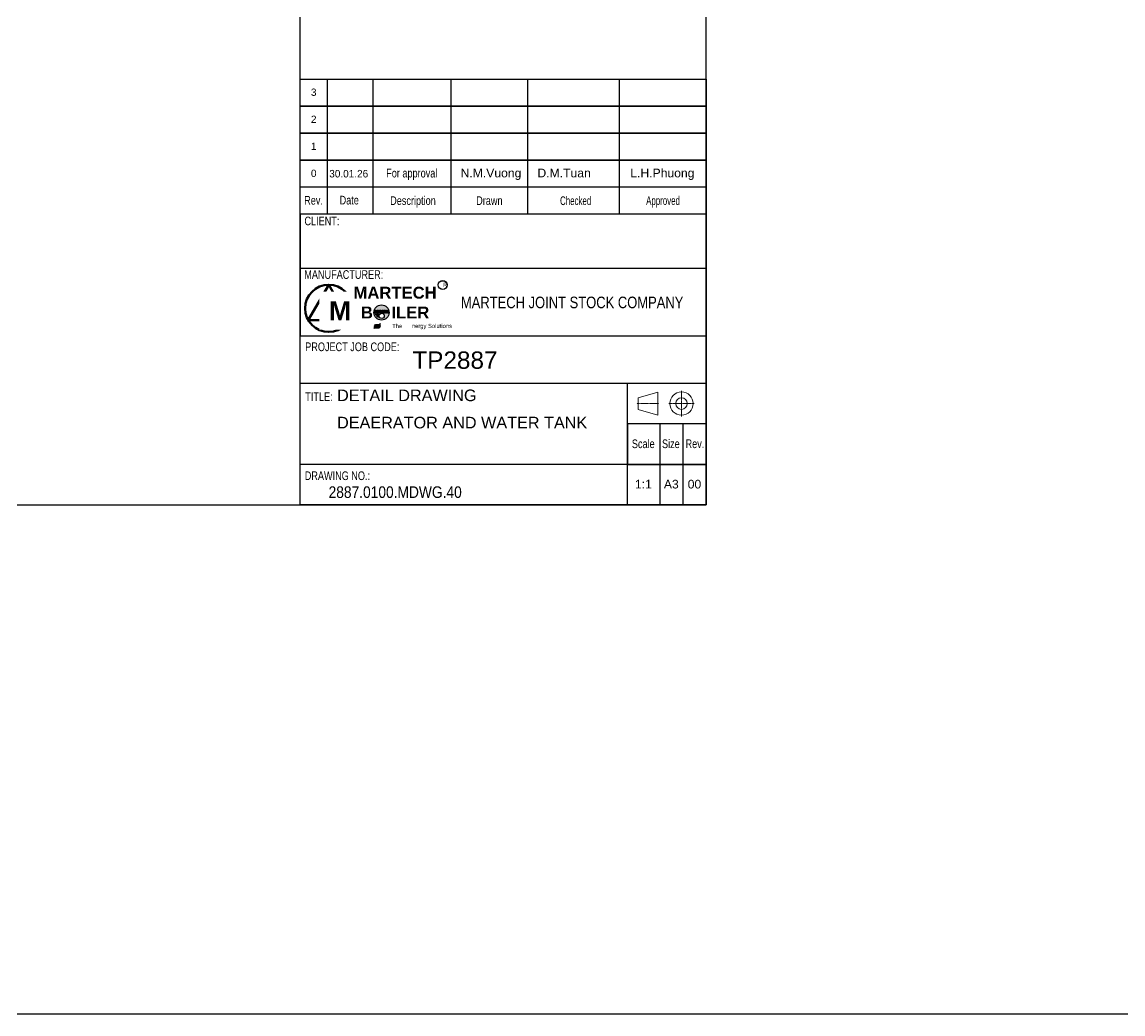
# Model space of a CAD drawing. Header units: millimetres. Extents: x -46397 to 283259, y -8690 to 23983.
# Drawn here: x -16183 to -6111, y -8690 to 390 of the extents above; entities that cross this region are included whole.
import ezdxf
from ezdxf.enums import TextEntityAlignment as Align

# ---------------------------------------------------------------- set-up
doc = ezdxf.new("R2010")
doc.units = ezdxf.units.MM
doc.linetypes.add('CENTER', pattern=[2, 1.25, -0.25, 0.25, -0.25])
for name, color, linetype, lineweight in [('DAM_8', 1, 'Continuous', 25), ('DCenterline8', 8, 'CENTER', 5), ('Dtext', 255, 'Continuous', 20)]:
    doc.layers.add(name, color=color, linetype=linetype, lineweight=lineweight)
doc.styles.add('Chu va so', font='arial.ttf')
doc.styles.add('TCVN', font='arial.ttf')
doc.styles.add('TEXT', font='arial.ttf', dxfattribs={"height": 124})

# ---------------------------------------------------------------- blocks, each defined once
blk = doc.blocks.new('*U1840')
at = {"lineweight": 25}
for p, q in [((12942, 4291, 0), (12942, 2929, 0)), ((13401, 4291, 0), (13401, 2929, 0)), ((14187, 4291, 0), (14187, 2929, 0)), ((14958, 4291, 0), (14958, 2929, 0)), ((15880, 4291, 0), (15880, 2929, 0)), ((12669, 2386), (16756, 2386)), ((16290, 817, 0), (16290, 0)), ((16524, 0), (16524, 817, 0))]:
    blk.add_line(p, q, dxfattribs=at)
for points in [[(0, 0), (16756, 0), (16756, 10976), (0, 10976)], [(0, 0), (12669, 0), (12669, 10976), (0, 10976)], [(12669, 4291), (16756, 4291), (16756, 0), (12669, 0)], [(12669, 4291), (16756, 4291), (16756, 4019), (12669, 4019)], [(12669, 4019), (16756, 4019), (16756, 3746), (12669, 3746)], [(12669, 3746), (16756, 3746), (16756, 3474), (12669, 3474)], [(12669, 3474), (16756, 3474), (16756, 3201), (12669, 3201)], [(12669, 1703), (16756, 1703), (16756, 2929), (12669, 2929)], [(12669, 1226), (16756, 1226), (16756, 409), (12669, 409)], [(15966, 1226), (16756, 1226), (16756, 0), (15966, 0)]]:
    blk.add_lwpolyline(points, close=True, dxfattribs=at)
at = {"lineweight": 50}
blk.add_lwpolyline([(12957, 2219), (12750, 1862), (13163, 1862)], close=True, dxfattribs=at)
at = {"color": 2, "lineweight": 20, "elevation": 0}
blk.add_lwpolyline([(16072, 963), (16269, 905), (16269, 1138), (16072, 1080)], close=True, dxfattribs=at)
at = {"lineweight": 25, "elevation": 0}
blk.add_lwpolyline([(15966, 409), (16756, 409), (16756, 817), (15966, 817)], close=True, dxfattribs=at)
at = {"lineweight": 50}
blk.add_circle((12957, 1981), 238, dxfattribs=at)
at = {"color": 2, "lineweight": 20}
for radius in [117, 58.4]:
    blk.add_circle((16509, 1022, 0), radius, dxfattribs=at)
at = {"layer": 'DCenterline8', "lineweight": 0, "ltscale": 2}
for p, q in [((16509, 1150, 0), (16509, 893, 0)), ((16381, 1022, 0), (16638, 1022, 0))]:
    blk.add_line(p, q, dxfattribs=at)
at = {"layer": 'DCenterline8', "lineweight": 0}
blk.add_line((16059, 1022, 0), (16280, 1022, 0), dxfattribs=at)
at = {"color": 5, "style": 'Chu va so'}
for s, height, width, p in [('For approval', 87.57, 0.75, (13793, 3300, 0)), ('Rev.', 87.6, 0.75, (12804, 3026)), ('Date', 87.6, 0.75, (13163, 3028, 0)), ('Description', 87.57, 0.75, (13805, 3023, 0)), ('Drawn', 87.6, 0.75, (14574, 3023, 0)), ('Checked', 87.6, 0.65, (15443, 3022)), ('Approved', 87.6, 0.65, (16323, 3023, 0)), ('CLIENT:', 87.6, 0.75, (12888, 2818, 1)), ('PROJECT JOB CODE:', 87.57, 0.75, (13194, 1550)), ('TITLE:', 87.6, 0.75, (12858, 1047, 1)), ('Scale', 87.6, 0.75, (16124, 573, 0)), ('Size', 87.6, 0.75, (16402, 573, 0)), ('Rev. ', 87.6, 0.75, (16657, 573, 0)), ('DRAWING NO.:', 87.57, 0.75, (13044, 251, 1))]:
    blk.add_text(s, height=height, dxfattribs=dict(at, width=width)).set_placement(p, align=Align.CENTER)
at = {"color": 5, "lineweight": 25, "insert": (14058, 2040, 0), "char_height": 116.77, "width": 2699.26, "attachment_point": 4, "style": 'Chu va so'}
blk.add_mtext('\\pxqc;{\\W0.8;MARTECH JOINT STOCK COMPANY}', dxfattribs=at)
at = {"layer": 'Dtext', "ltscale": 0.1}
for tag, p, height, style in [('REV_3', (12777, 4123), 73, 'TCVN'), ('FOR_APPROVAL3', (13507, 4117, -1), 87.6, 'TCVN'), ('REV_2', (12777, 3850), 73, 'TCVN'), ('FOR_APPROVAL2', (13507, 3845, -1), 87.6, 'TCVN'), ('FOR_APPROVAL1', (13507, 3573, -1), 87.6, 'TCVN'), ('REV_1', (12777, 3578), 73, 'TCVN'), ('REV_0', (12777, 3305), 73, 'TCVN'), ('NGUOI_VE', (14284, 3301, -1), 87.6, 'TCVN'), ('NGUOI_KIEM_2', (15058, 3301, -1), 87.6, 'TCVN'), ('NGUOI_DUYET', (15993, 3301, -1), 87.6, 'TCVN'), ('1.1_A4', (16040, 166, -1), 87.6, 'Chu va so'), ('A4_A4', (16331, 166, -1), 87.6, 'Chu va so'), ('REV.', (16571, 166, -1), 87.6, 'Chu va so')]:
    blk.add_attdef(tag, p, '', height=height, dxfattribs=dict(at, style=style))
for tag, p, height, style, width in [('NGAY_REV03', (12962, 4117, -1), 75.9, 'TCVN', 0.95), ('NGAY_REV02', (12962, 3845, -1), 75.9, 'TCVN', 0.95), ('NGAY_REV01', (12962, 3573, -1), 75.9, 'TCVN', 0.95), ('NGAY_REV0', (12962, 3300, -1), 75.9, 'TCVN', 0.95), ('DWD.NO', (12955, 71, -1), 117, 'Chu va so', 0.85)]:
    blk.add_attdef(tag, p, '', height=height, dxfattribs=dict(at, style=style, width=width))
at = {"layer": 'Dtext', "lineweight": 25, "ltscale": 0.1, "style": 'Chu va so'}
for tag, p, height in [('PROJECT_CODE', (13799, 1372), 175), ('TITLE1', (13041, 1046, -1), 117), ('TITLE2', (13041, 772, -1), 117), ('TITLE3', (13041, 499, -1), 117)]:
    blk.add_attdef(tag, p, '', height=height, dxfattribs=at)
at = {"insert": (12958, 2053), "char_height": 191.85, "attachment_point": 1, "style": 'TEXT', "bg_fill": 2}
blk.add_mtext('\\pxqc;{\\fArial|b1|i0|c0|p34;M}', dxfattribs=at)
at = {"insert": (13212, 2199), "char_height": 119.9, "width": 825.81, "attachment_point": 1, "style": 'TEXT', "bg_fill": 2}
blk.add_mtext('\\pxqc;{\\fArial|b1|i0|c0|p34;MARTECH\\PB    ILER}', dxfattribs=at)
h = blk.add_hatch(color=256)
h.dxf.hatch_style = 1
edge = h.paths.add_edge_path()
edge.add_spline(control_points=[(13413, 1793), (13416, 1796), (13430, 1806), (13460, 1792), (13474, 1809), (13479, 1815)], knot_values=[0, 0, 0, 0, 0.315535, 1.31207, 1.873609, 1.873609, 1.873609, 1.873609], degree=3, periodic=0)
edge.add_spline(control_points=[(13479, 1815), (13475, 1811), (13459, 1796), (13426, 1814), (13415, 1797), (13413, 1793)], knot_values=[0, 0, 0, 0, 0.411397, 1.576501, 1.877595, 1.877595, 1.877595, 1.877595], degree=3, periodic=0)
edge = h.paths.add_edge_path()
edge.add_spline(control_points=[(13413, 1778), (13416, 1781), (13430, 1791), (13460, 1777), (13474, 1794), (13479, 1800)], knot_values=[0, 0, 0, 0, 0.315535, 1.31207, 1.873609, 1.873609, 1.873609, 1.873609], degree=3, periodic=0)
edge.add_spline(control_points=[(13479, 1800), (13475, 1796), (13459, 1782), (13426, 1799), (13415, 1782), (13413, 1778)], knot_values=[0, 0, 0, 0, 0.411397, 1.576501, 1.877595, 1.877595, 1.877595, 1.877595], degree=3, periodic=0)
at = {"color": 7}
for centre, radius in [((13427, 1957), 7.26), ((13427, 1939), 7.26), ((13435, 1919), 7.26), ((13445, 1957), 7.26), ((13445, 1939), 7.26), ((13450, 1901), 7.26), ((13453, 1919), 7.26), ((13463, 1957), 7.26), ((13463, 1939), 7.26), ((13490, 1905), 26), ((13481, 1957), 7.26), ((13481, 1939), 7.26), ((13499, 1957), 7.26), ((13499, 1939), 7.26), ((13517, 1957), 7.26), ((13517, 1939), 7.26), ((13534, 1957), 7.26), ((13534, 1939), 7.26), ((13552, 1957), 7.26), ((13552, 1939), 7.26)]:
    blk.add_circle(centre, radius, dxfattribs=at)
for points in [[(13413, 1807), (13420, 1816), (13466, 1819), (13479, 1829)], [(13413, 1807), (13423, 1814), (13463, 1814), (13479, 1829)], [(13413, 1793), (13420, 1802), (13466, 1805), (13479, 1815)], [(13413, 1793), (13423, 1800), (13463, 1800), (13479, 1815)], [(13413, 1778), (13420, 1788), (13466, 1791), (13479, 1800)], [(13413, 1778), (13423, 1785), (13463, 1785), (13479, 1800)]]:
    blk.add_spline(points, degree=3)
at = {"color": 5, "style": 'Chu va so', "width": 0.75}
blk.add_text('MANUFACTURER:', height=87.57, dxfattribs=at).set_placement((13108, 2278, 1), align=Align.CENTER)
at = {"attachment_point": 1, "style": 'TEXT', "bg_fill": 2}
for s, insert, char_height in [('\\pxqc;R', (14108, 2239), 42), ('\\pxqc;The      nergy Solutions', (13595, 1825), 41.97)]:
    blk.add_mtext(s, dxfattribs=dict(at, insert=insert, char_height=char_height))
at = {"layer": 'DAM_8'}
h = blk.add_hatch(color=7, dxfattribs=at)
edge = h.paths.add_edge_path()
edge.add_arc((13488, 1939), 76.4, 191.4592, 461.3375)
edge.add_arc((13488, 1939), 76.4, 101.3375, 191.4592)
edge = h.paths.add_edge_path(flags=16)
edge.add_arc((13450, 1901), 7.26, -289.458, 11.4592, ccw=False)
edge.add_arc((13450, 1901), 7.26, 11.4592, 70.542, ccw=False)
edge = h.paths.add_edge_path(flags=16)
edge.add_arc((13552, 1939), 7.26, -211.5113, 11.4592, ccw=False)
edge.add_arc((13552, 1939), 7.26, 11.4592, 148.4887, ccw=False)
edge = h.paths.add_edge_path(flags=16)
edge.add_arc((13435, 1919), 7.26, -304.2526, 11.4592, ccw=False)
edge.add_arc((13435, 1919), 7.26, 11.4592, 55.7474, ccw=False)
edge = h.paths.add_edge_path(flags=16)
edge.add_arc((13552, 1957), 7.26, -200.2428, 11.4592, ccw=False)
edge.add_arc((13552, 1957), 7.26, 11.4592, 159.7572, ccw=False)
edge = h.paths.add_edge_path(flags=16)
edge.add_arc((13534, 1939), 7.26, -219.051, 11.4592, ccw=False)
edge.add_arc((13534, 1939), 7.26, 11.4592, 140.949, ccw=False)
edge = h.paths.add_edge_path(flags=16)
edge.add_arc((13453, 1919), 7.26, -292.0311, 11.4592, ccw=False)
edge.add_arc((13453, 1919), 7.26, 11.4592, 67.9689, ccw=False)
edge = h.paths.add_edge_path(flags=16)
edge.add_arc((13427, 1939), 7.26, -319.4544, 11.4592, ccw=False)
edge.add_arc((13427, 1939), 7.26, 11.4592, 40.5456, ccw=False)
edge = h.paths.add_edge_path(flags=16)
edge.add_arc((13534, 1957), 7.26, -206.0119, 11.4592, ccw=False)
edge.add_arc((13534, 1957), 7.26, 11.4592, 153.9881, ccw=False)
edge = h.paths.add_edge_path(flags=16)
edge.add_arc((13490, 1905), 26, -262.499, 11.4592, ccw=False)
edge.add_arc((13490, 1905), 26, 11.4592, 97.501, ccw=False)
edge = h.paths.add_edge_path(flags=16)
edge.add_arc((13427, 1957), 7.26, -332.7707, 11.4592, ccw=False)
edge.add_arc((13427, 1957), 7.26, 11.4592, 27.2293, ccw=False)
edge = h.paths.add_edge_path(flags=16)
edge.add_arc((13517, 1939), 7.26, -230.166, 11.4592, ccw=False)
edge.add_arc((13517, 1939), 7.26, 11.4592, 129.834, ccw=False)
edge = h.paths.add_edge_path(flags=16)
edge.add_arc((13445, 1939), 7.26, -307.6137, 11.4592, ccw=False)
edge.add_arc((13445, 1939), 7.26, 11.4592, 52.3863, ccw=False)
edge = h.paths.add_edge_path(flags=16)
edge.add_arc((13499, 1939), 7.26, -246.4575, 11.4592, ccw=False)
edge.add_arc((13499, 1939), 7.26, 11.4592, 113.5425, ccw=False)
edge = h.paths.add_edge_path(flags=16)
edge.add_arc((13463, 1939), 7.26, -290.4056, 11.4592, ccw=False)
edge.add_arc((13463, 1939), 7.26, 11.4592, 69.5944, ccw=False)
edge = h.paths.add_edge_path(flags=16)
edge.add_arc((13517, 1957), 7.26, -215.7954, 11.4592, ccw=False)
edge.add_arc((13517, 1957), 7.26, 11.4592, 144.2046, ccw=False)
edge = h.paths.add_edge_path(flags=16)
edge.add_arc((13481, 1939), 7.26, -268.4837, 11.4592, ccw=False)
edge.add_arc((13481, 1939), 7.26, 11.4592, 91.5163, ccw=False)
edge = h.paths.add_edge_path(flags=16)
edge.add_arc((13445, 1957), 7.26, -322.0207, 11.4592, ccw=False)
edge.add_arc((13445, 1957), 7.26, 11.4592, 37.9793, ccw=False)
edge = h.paths.add_edge_path(flags=16)
edge.add_arc((13481, 1957), 7.26, -267.4803, 11.4592, ccw=False)
edge.add_arc((13481, 1957), 7.26, 11.4592, 92.5197, ccw=False)
edge = h.paths.add_edge_path(flags=16)
edge.add_arc((13499, 1957), 7.26, -234.0834, 11.4592, ccw=False)
edge.add_arc((13499, 1957), 7.26, 11.4592, 125.9166, ccw=False)
edge = h.paths.add_edge_path(flags=16)
edge.add_arc((13463, 1957), 7.26, -301.7345, 11.4592, ccw=False)
edge.add_arc((13463, 1957), 7.26, 11.4592, 58.2655, ccw=False)
blk.add_circle((14105, 2217), 45.7)
at = {"color": 7}
blk.add_circle((13488, 1939), 76.4, dxfattribs=at)

msp = doc.modelspace()

# ---------------------------------------------------------------- linework, layer by layer
msp.add_lwpolyline([(-5297.58, 11840.68), (-46396.93, 11840.68), (-46396.93, -8689.89), (-5297.58, -8689.89)], close=True)

# ---------------------------------------------------------------- next in the draw order: block references
ref = msp.add_blockref('*U1840', (-25147.51, -4030.53), dxfattribs=dict(xscale=0.9084576280678549, yscale=0.9084576280678549, zscale=0.9084576280678549))
ref.add_attrib('PROJECT_CODE', 'TP2887', (-12611.59, -2784.13), dxfattribs={"layer": 'Dtext', "lineweight": 25, "ltscale": 0.1, "height": 159.115, "style": 'Chu va so'})
ref.add_attrib('TITLE1', 'DETAIL DRAWING', (-13300.68, -3079.99, -0.62), dxfattribs={"layer": 'Dtext', "lineweight": 25, "ltscale": 0.1, "height": 106.0764, "style": 'Chu va so'})
ref.add_attrib('TITLE2', 'DEAERATOR AND WATER TANK', (-13300.68, -3329.44, -0.62), dxfattribs={"layer": 'Dtext', "lineweight": 25, "ltscale": 0.1, "height": 106.0764, "style": 'Chu va so'})
ref.add_attrib('DWD.NO', '2887.0100.MDWG.40', (-13378.26, -3965.98, -0.62), dxfattribs={"layer": 'Dtext', "ltscale": 0.1, "height": 106.0764, "style": 'Chu va so', "width": 0.85})
ref.add_attrib('1.1_A4', '1:1', (-10575.83, -3879.54, -0.62), dxfattribs={"layer": 'Dtext', "ltscale": 0.1, "height": 79.557, "style": 'Chu va so'})
ref.add_attrib('A4_A4', 'A3', (-10311.09, -3879.54, -0.62), dxfattribs={"layer": 'Dtext', "ltscale": 0.1, "height": 79.557, "style": 'Chu va so'})
ref.add_attrib('REV.', '00', (-10093.09, -3879.54, -0.62), dxfattribs={"layer": 'Dtext', "ltscale": 0.1, "height": 79.557, "style": 'Chu va so'})
ref.add_attrib('REV_0', '0', (-13540.13, -1027.86), dxfattribs={"layer": 'Dtext', "ltscale": 0.1, "height": 66.3, "style": 'TCVN'})
ref.add_attrib('NGAY_REV0', '30.01.26', (-13372.1, -1032.53, -0.65), dxfattribs={"layer": 'Dtext', "ltscale": 0.1, "height": 68.95, "style": 'TCVN', "width": 0.95})
ref.add_attrib('NGUOI_VE', 'N.M.Vuong', (-12170.69, -1031.4, -0.56), dxfattribs={"layer": 'Dtext', "ltscale": 0.1, "height": 79.557, "style": 'TCVN'})
ref.add_attrib('NGUOI_KIEM_2', 'D.M.Tuan', (-11467.65, -1031.4, -0.65), dxfattribs={"layer": 'Dtext', "ltscale": 0.1, "height": 79.557, "style": 'TCVN'})
ref.add_attrib('NGUOI_DUYET', 'L.H.Phuong', (-10618.43, -1031.4, -0.65), dxfattribs={"layer": 'Dtext', "ltscale": 0.1, "height": 79.557, "style": 'TCVN'})
ref.add_attrib('REV_1', '1', (-13540.13, -780.35), dxfattribs={"layer": 'Dtext', "ltscale": 0.1, "height": 66.3, "style": 'TCVN'})
ref.add_attrib('REV_2', '2', (-13540.13, -532.84), dxfattribs={"layer": 'Dtext', "ltscale": 0.1, "height": 66.3, "style": 'TCVN'})
ref.add_attrib('REV_3', '3', (-13540.13, -285.33), dxfattribs={"layer": 'Dtext', "ltscale": 0.1, "height": 66.3, "style": 'TCVN'})

doc.saveas('drawing.dxf')
